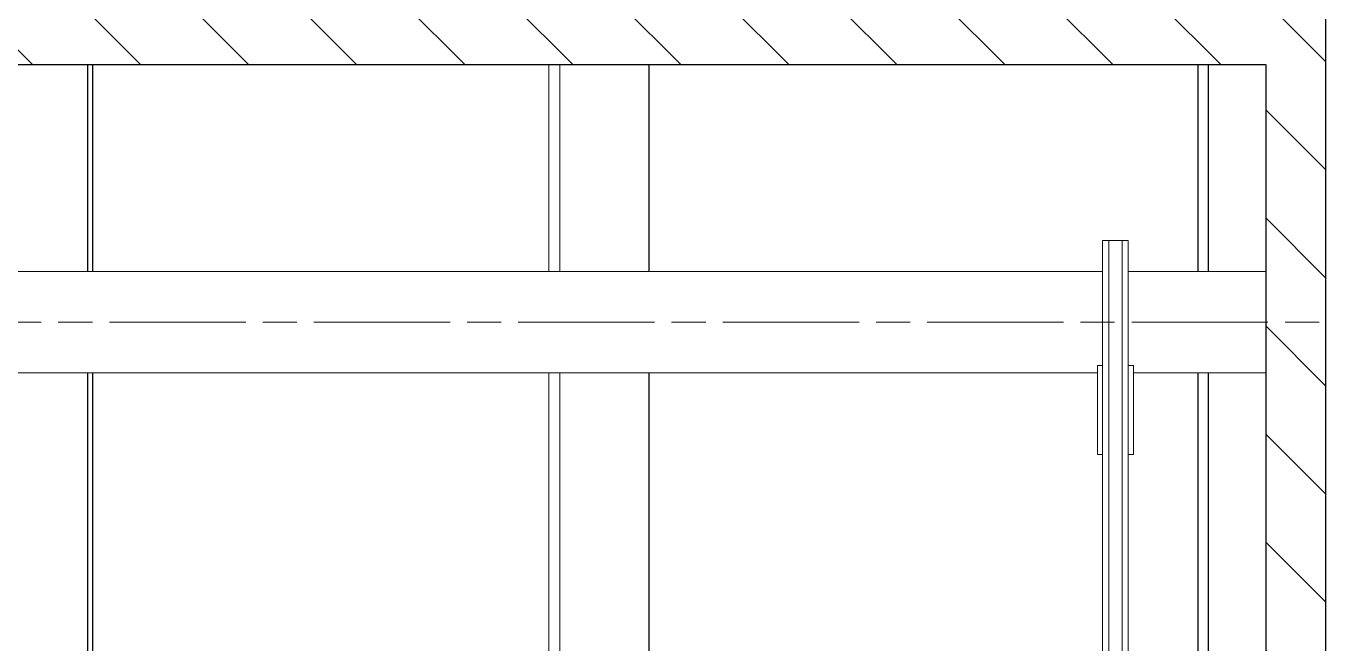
# Model space of a CAD drawing. Header units: millimetres. Extents: x -4172 to 126100, y -2 to 142133.
# Drawn here: x 92078 to 97482, y 23578 to 26146 of the extents above; entities that cross this region are included whole.
import ezdxf

# ---------------------------------------------------------------- set-up
doc = ezdxf.new("R2010")
doc.units = ezdxf.units.MM
doc.header["$LTSCALE"] = 100
doc.linetypes.add('CHAIN', pattern=[0.3543, 0.2362, -0.0295, 0.0591, -0.0295])
doc.layers.add('Hatch', color=7, linetype='Continuous', lineweight=18)
doc.layers.add('Visible', color=7, linetype='Continuous', lineweight=25)
for name, color, linetype, lineweight, true_color in [('P_Biomass (BM)', 150, 'Continuous', 18, 0x007fff), ('P_BioMass CenterLine', 150, 'CHAIN', 18, 0x007fff), ('P_Technical Water (TW)', 140, 'Continuous', 18, 0x00bfff)]:
    doc.layers.add(name, color=color, linetype=linetype, lineweight=lineweight, true_color=true_color)

msp = doc.modelspace()

# ---------------------------------------------------------------- hatches: boundary and pattern name
at = {"layer": 'Hatch'}
h = msp.add_hatch(dxfattribs=at)
h.set_pattern_fill('ANSI31', color=256, scale=2540, angle=90.00021, style=0)
h.set_pattern_definition([(135.0002, (0, 0), (-224.5056, -224.5072), [])])
h.paths.add_polyline_path([(84232.42, 26235.4), (84232.42, 20235.4), (84482.42, 20235.4), (84482.42, 25985.4), (97232.42, 25985.4), (97232.42, 20235.4), (97482.42, 20235.4), (97482.42, 26235.4)])

# ---------------------------------------------------------------- linework, layer by layer
at = {"layer": 'P_Biomass (BM)'}
for p, q in [((96553.67, 25255.4), (96563.67, 25255.4)), ((96553.67, 25255.4), (96553.67, 20520.4)), ((96568.92, 25255.4), (96563.67, 25255.4)), ((96568.92, 25255.4), (96578.92, 25255.4)), ((96634.67, 25255.4), (96578.92, 25255.4)), ((96578.92, 25255.4), (96578.92, 20520.4)), ((96634.67, 25255.4), (96644.67, 25255.4)), ((96634.67, 25255.4), (96634.67, 20520.4)), ((96649.92, 25255.4), (96644.67, 25255.4)), ((96649.92, 25255.4), (96659.92, 25255.4)), ((96659.92, 25255.4), (96659.92, 20520.4)), ((91253.72, 25125.78), (96553.67, 25125.78)), ((96659.92, 25125.78), (97232.42, 25125.78)), ((90974.61, 24705.03), (96531.8, 24705.03)), ((96531.8, 24736.03), (96553.67, 24736.03)), ((96531.8, 24366.03), (96531.8, 24736.03)), ((96659.92, 24736.03), (96681.8, 24736.03)), ((96681.8, 24736.03), (96681.8, 24366.03)), ((96681.8, 24705.03), (97232.42, 24705.03)), ((96553.67, 24366.03), (96531.8, 24366.03)), ((96681.8, 24366.03), (96659.92, 24366.03))]:
    msp.add_line(p, q, dxfattribs=at)
at = {"layer": 'P_BioMass CenterLine', "ltscale": 23.990969}
msp.add_line((90724.61, 24915.4), (98659.92, 24915.4), dxfattribs=at)
at = {"layer": 'P_Technical Water (TW)'}
for p, q in [((94252.02, 25985.4), (94252.02, 25125.78)), ((94297.02, 25985.4), (94297.02, 25125.78)), ((94252.02, 24705.03), (94252.02, 23432.02)), ((94297.02, 24705.03), (94297.02, 23432.03))]:
    msp.add_line(p, q, dxfattribs=at)
at = {"layer": 'Visible'}
for p, q in [((97482.42, 20235.4), (97482.42, 26235.4)), ((84482.42, 25985.4), (97232.42, 25985.4)), ((92334.71, 25125.78), (92334.71, 25985.4)), ((92356.24, 25125.78), (92356.24, 25985.4)), ((94668.87, 25125.78), (94668.87, 25985.4)), ((96950.82, 25125.78), (96950.82, 25985.4)), ((96994.36, 25125.78), (96994.36, 25985.4)), ((97232.42, 25985.4), (97232.42, 20235.4)), ((92334.71, 23465.78), (92334.71, 24705.03)), ((92356.24, 23465.78), (92356.24, 24705.03)), ((94668.87, 23465.78), (94668.87, 24705.03)), ((96950.82, 23465.78), (96950.82, 24705.03)), ((96994.36, 23465.78), (96994.36, 24705.03))]:
    msp.add_line(p, q, dxfattribs=at)

doc.saveas('drawing.dxf')
